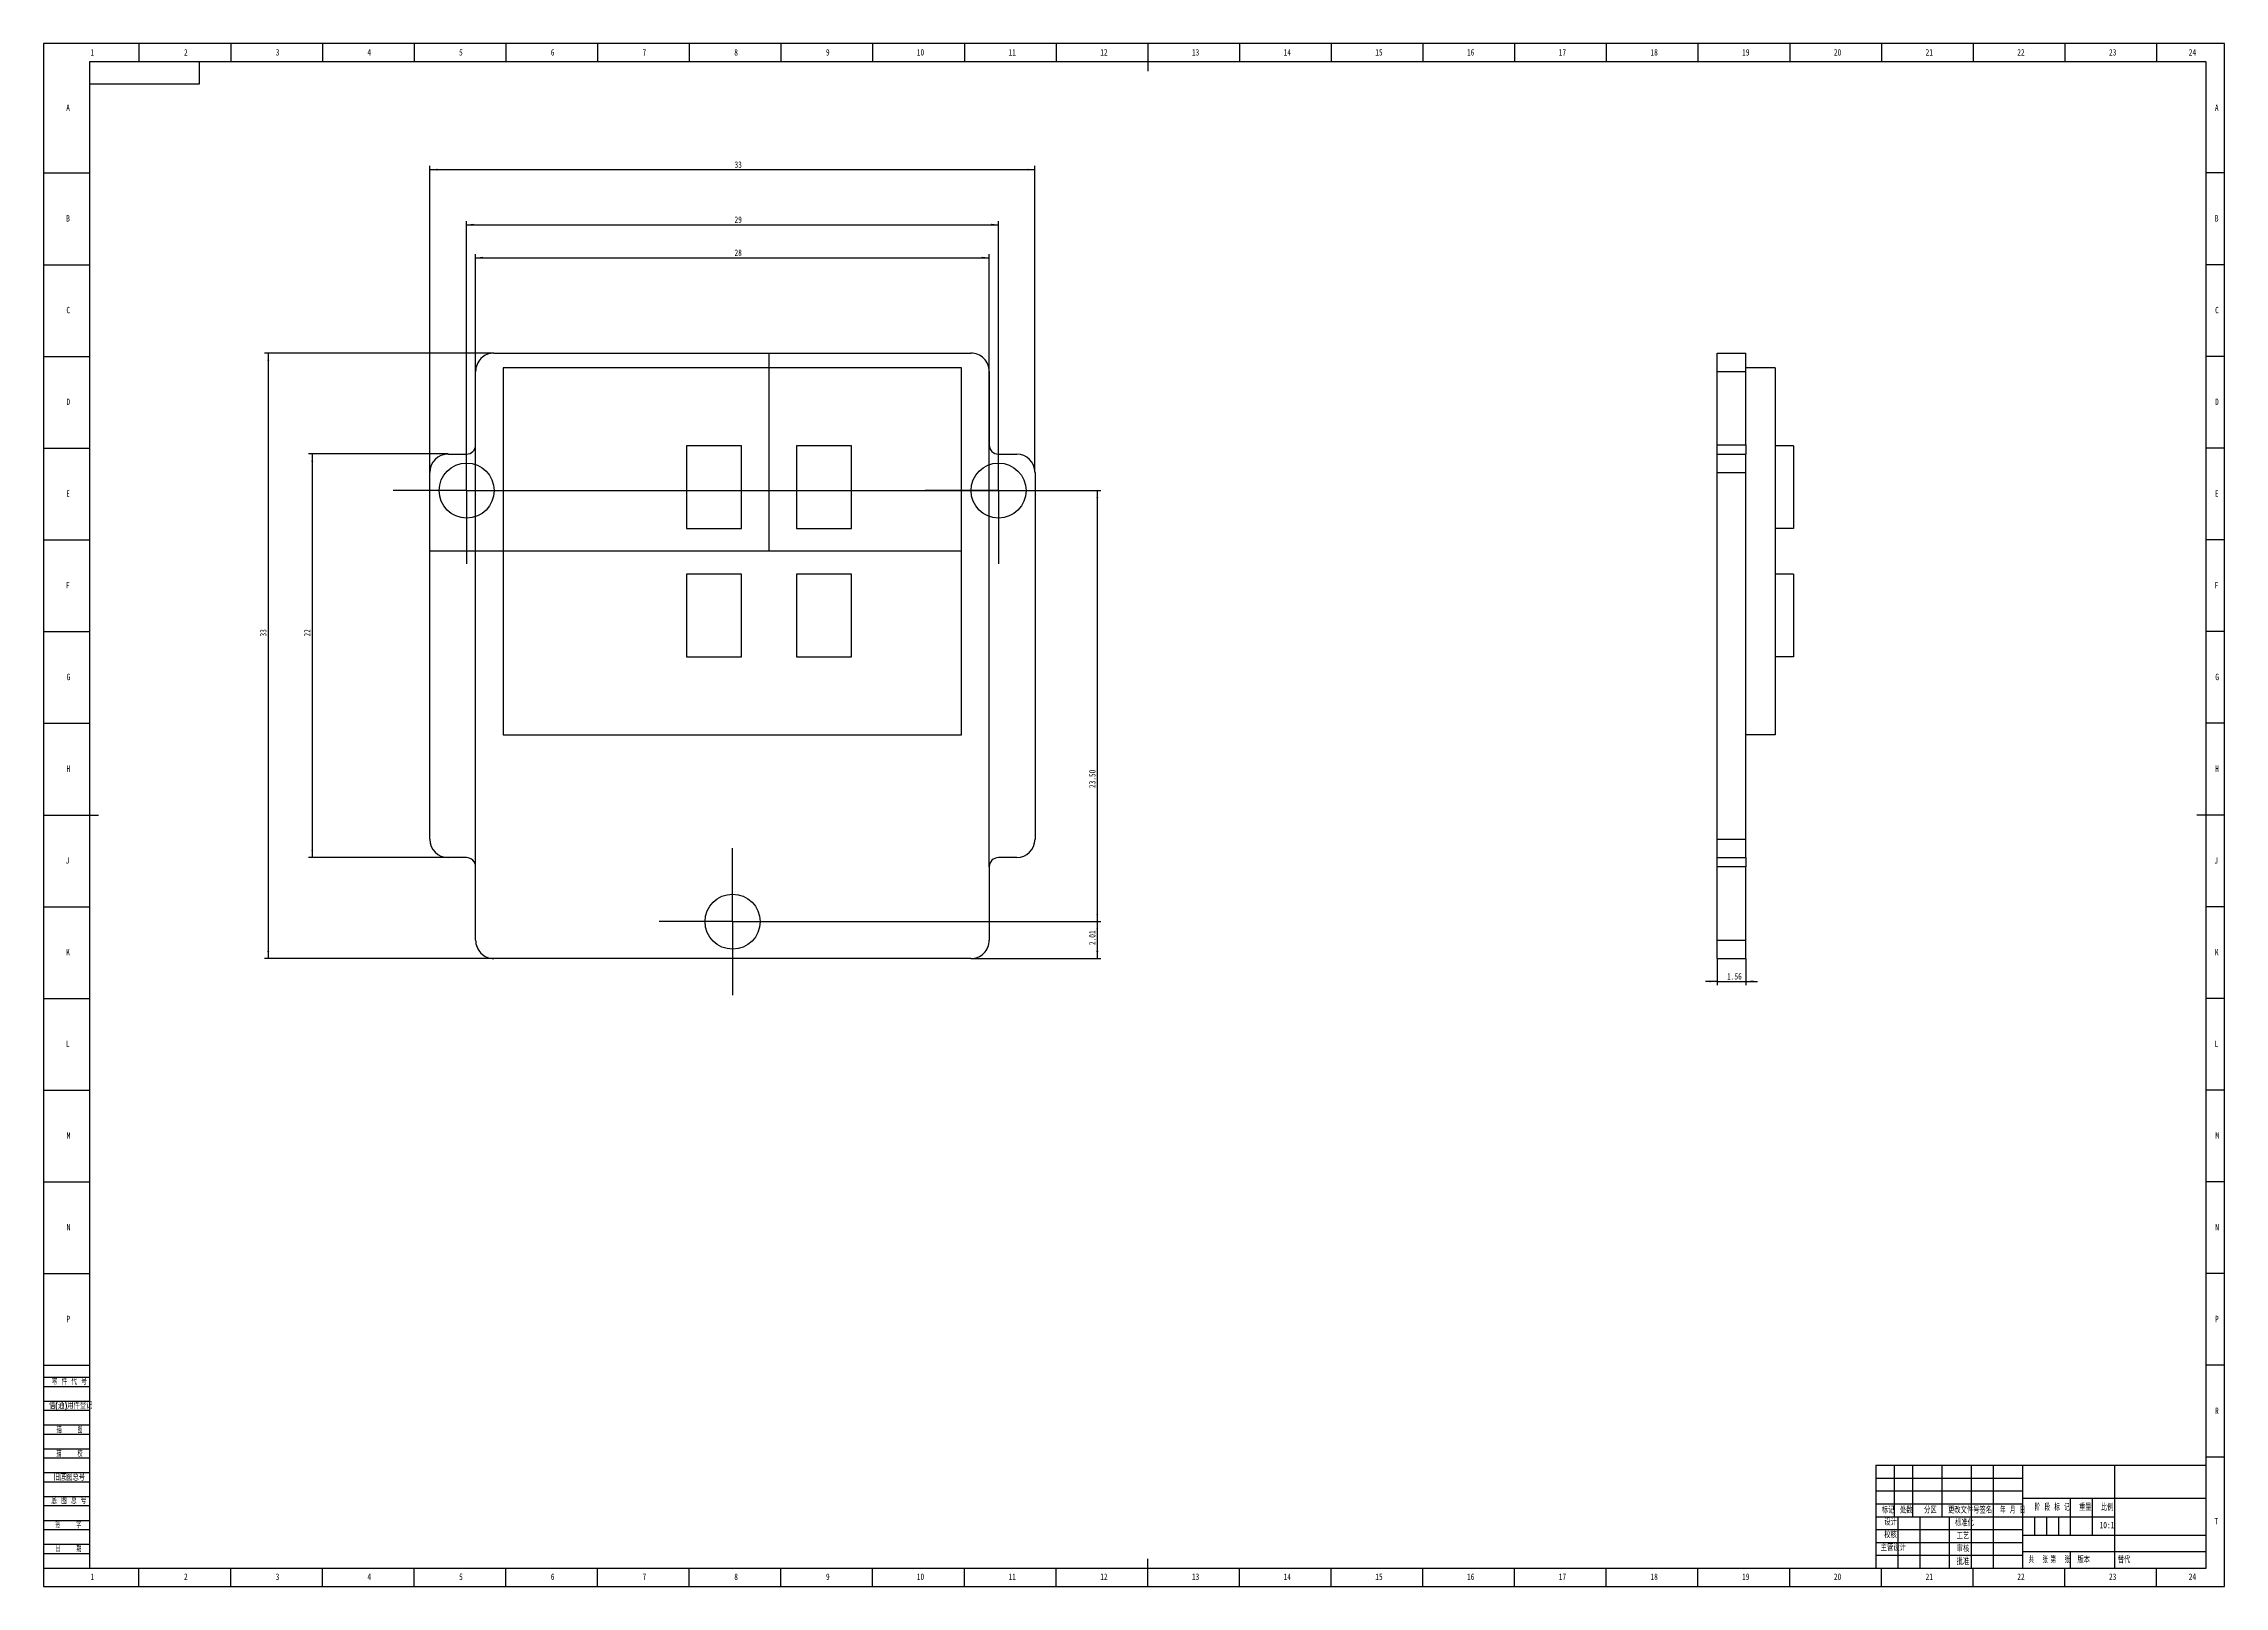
# Model space of a CAD drawing. Header units: millimetres. Extents: x 0 to 1189, y 0 to 841.
import ezdxf

# ---------------------------------------------------------------- set-up
doc = ezdxf.new("R2010")
doc.units = ezdxf.units.MM
for name, color, linetype in [('10', 7, 'Continuous'), ('5', 7, 'Continuous'), ('9', 7, 'Continuous'), ('SLD-0', 7, 'Continuous')]:
    doc.layers.add(name, color=color, linetype=linetype)
doc.styles.add('SLDTEXTSTYLE0', font='TXT', dxfattribs={"width": 0.7, "bigfont": 'bigfont'})
doc.styles.add('SLDTEXTSTYLE1', font='TXT', dxfattribs={"width": 0.6, "bigfont": 'bigfont'})
doc.styles.add('SLDTEXTSTYLE2', font='TXT', dxfattribs={"width": 0.614286, "bigfont": 'bigfont'})
doc.styles.add('SLDTEXTSTYLE3', font='TXT', dxfattribs={"width": 0.62, "bigfont": 'bigfont'})
doc.styles.add('SLDTEXTSTYLE4', font='TXT', dxfattribs={"width": 0.566667, "bigfont": 'bigfont'})
doc.styles.add('SLDTEXTSTYLE5', font='TXT', dxfattribs={"width": 0.7})
doc.dimstyles.new('SLDDIMSTYLE0', dxfattribs={"dimtxt": 3.5, "dimasz": 4.08, "dimexe": 0, "dimexo": 0.0625, "dimgap": 0.875, "dimtad": 2, "dimlfac": 0.1, "dimrnd": 1e-09, "dimzin": 12, "dimdsep": 46, "dimtxsty": 'SLDTEXTSTYLE5', "dimsah": 1, "dimcen": 0.09, "dimadec": 0, "dimazin": 3, "dimtfac": 1, "dimtofl": 0, "dimtmove": 0, "dimatfit": 3, "dimfxl": 0, "dimfrac": 2, "dimtolj": 1, "dimtzin": 12, "dimarcsym": 0})
doc.dimstyles.new('SLDDIMSTYLE1', dxfattribs={"dimtxt": 3.5, "dimasz": 4.08, "dimexe": 0, "dimexo": 0.0625, "dimgap": 0.875, "dimtad": 2, "dimlfac": 0.1, "dimrnd": 1e-09, "dimzin": 4, "dimdsep": 46, "dimtxsty": 'SLDTEXTSTYLE5', "dimsah": 1, "dimcen": 0.09, "dimadec": 0, "dimazin": 1, "dimtfac": 1, "dimtofl": 0, "dimtmove": 0, "dimatfit": 3, "dimfxl": 0, "dimfrac": 2, "dimtolj": 1, "dimtzin": 12, "dimarcsym": 0})
doc.dimstyles.new('SLDDIMSTYLE2', dxfattribs={"dimtxt": 3.5, "dimasz": 4.08, "dimexe": 0, "dimexo": 0.0625, "dimgap": 0.875, "dimtad": 2, "dimlfac": 0.1, "dimrnd": 1e-09, "dimzin": 12, "dimdsep": 46, "dimtxsty": 'SLDTEXTSTYLE5', "dimsah": 1, "dimcen": 0.09, "dimadec": 0, "dimazin": 3, "dimtfac": 1, "dimtmove": 0, "dimatfit": 0, "dimfxl": 0, "dimfrac": 2, "dimtolj": 1, "dimtzin": 12, "dimarcsym": 0})

# ---------------------------------------------------------------- blocks, each defined once
blk = doc.blocks.new('_D')
at = {"layer": '10'}
for p, q in [((230.6, 637.4), (230.6, 744.3)), ((230.6, 742.3), (520.6, 742.3)), ((520.6, 637.4), (520.6, 744.3))]:
    blk.add_line(p, q, dxfattribs=at)
for points in [[(230.6, 742.3), (234.7, 741.8), (234.7, 742.8)], [(520.6, 742.3), (516.6, 742.8), (516.6, 741.8)]]:
    blk.add_solid(points, dxfattribs=at)
at = {"layer": '10', "insert": (376.7, 746.8), "char_height": 3.5, "attachment_point": 1, "style": 'SLDTEXTSTYLE5'}
blk.add_mtext('29', dxfattribs=at)
blk = doc.blocks.new('_D_1')
at = {"layer": '10'}
for p, q in [((210.5, 607.3), (210.5, 774.3)), ((540.5, 607.3), (540.5, 774.3)), ((210.5, 772.3), (540.5, 772.3))]:
    blk.add_line(p, q, dxfattribs=at)
for points in [[(210.5, 772.3), (214.6, 771.8), (214.6, 772.8)], [(540.5, 772.3), (536.5, 772.8), (536.5, 771.8)]]:
    blk.add_solid(points, dxfattribs=at)
at = {"layer": '10', "insert": (376.7, 776.8), "char_height": 3.5, "attachment_point": 1, "style": 'SLDTEXTSTYLE5'}
blk.add_mtext('33', dxfattribs=at)
blk = doc.blocks.new('_D_2')
at = {"layer": '10'}
for p, q in [((245.5, 672.3), (120.5, 672.3)), ((122.5, 672.3), (122.5, 342.3)), ((245.5, 342.3), (120.5, 342.3))]:
    blk.add_line(p, q, dxfattribs=at)
for points in [[(122.5, 672.3), (122, 668.2), (123, 668.2)], [(122.5, 342.3), (123, 346.3), (122, 346.3)]]:
    blk.add_solid(points, dxfattribs=at)
at = {"layer": '10', "insert": (118, 517.8), "char_height": 3.5, "attachment_point": 1, "rotation": 90, "style": 'SLDTEXTSTYLE5'}
blk.add_mtext('33', dxfattribs=at)
blk = doc.blocks.new('_D_3')
at = {"layer": '10'}
for p, q in [((235.5, 662.3), (235.5, 726.3)), ((515.5, 662.3), (515.5, 726.3)), ((235.5, 724.3), (515.5, 724.3))]:
    blk.add_line(p, q, dxfattribs=at)
for points in [[(235.5, 724.3), (239.6, 723.8), (239.6, 724.8)], [(515.5, 724.3), (511.5, 724.8), (511.5, 723.8)]]:
    blk.add_solid(points, dxfattribs=at)
at = {"layer": '10', "insert": (376.7, 728.8), "char_height": 3.5, "attachment_point": 1, "style": 'SLDTEXTSTYLE5'}
blk.add_mtext('28', dxfattribs=at)
blk = doc.blocks.new('_D_4')
at = {"layer": '10'}
for p, q in [((235.5, 392.3), (235.5, 726.3)), ((515.5, 392.3), (515.5, 726.3)), ((235.5, 724.3), (515.5, 724.3))]:
    blk.add_line(p, q, dxfattribs=at)
for points in [[(235.5, 724.3), (239.6, 723.8), (239.6, 724.8)], [(515.5, 724.3), (511.5, 724.8), (511.5, 723.8)]]:
    blk.add_solid(points, dxfattribs=at)
at = {"layer": '10', "insert": (376.7, 728.8), "char_height": 3.5, "attachment_point": 1, "style": 'SLDTEXTSTYLE5'}
blk.add_mtext('28', dxfattribs=at)
blk = doc.blocks.new('_D_5')
at = {"layer": '10'}
for p, q in [((220.5, 617.3), (144.5, 617.3)), ((146.5, 617.3), (146.5, 397.3)), ((220.5, 397.3), (144.5, 397.3))]:
    blk.add_line(p, q, dxfattribs=at)
for points in [[(146.5, 617.3), (146, 613.2), (147, 613.2)], [(146.5, 397.3), (147, 401.3), (146, 401.3)]]:
    blk.add_solid(points, dxfattribs=at)
at = {"layer": '10', "insert": (142, 517.8), "char_height": 3.5, "attachment_point": 1, "rotation": 90, "style": 'SLDTEXTSTYLE5'}
blk.add_mtext('22', dxfattribs=at)
blk = doc.blocks.new('_D_6')
at = {"layer": '10'}
for p, q in [((270.6, 597.4), (576.5, 597.4)), ((574.5, 597.4), (574.5, 362.4)), ((415.6, 362.4), (576.5, 362.4))]:
    blk.add_line(p, q, dxfattribs=at)
for points in [[(574.5, 597.4), (574, 593.3), (575, 593.3)], [(574.5, 362.4), (575, 366.4), (574, 366.4)]]:
    blk.add_solid(points, dxfattribs=at)
at = {"layer": '10', "insert": (570, 435.2), "char_height": 3.5, "attachment_point": 1, "rotation": 90, "style": 'SLDTEXTSTYLE5'}
blk.add_mtext('23.50', dxfattribs=at)
blk = doc.blocks.new('_D_7')
at = {"layer": '10'}
for p, q in [((415.6, 362.4), (576.5, 362.4)), ((574.5, 362.4), (574.5, 342.3)), ((505.5, 342.3), (576.5, 342.3))]:
    blk.add_line(p, q, dxfattribs=at)
for points in [[(574.5, 362.4), (574, 358.3), (575, 358.3)], [(574.5, 342.3), (575, 346.3), (574, 346.3)]]:
    blk.add_solid(points, dxfattribs=at)
at = {"layer": '10', "insert": (570, 349.6), "char_height": 3.5, "attachment_point": 1, "rotation": 90, "style": 'SLDTEXTSTYLE5'}
blk.add_mtext('2.01', dxfattribs=at)
blk = doc.blocks.new('SW_CENTERMARKSYMBOL_0')
at = {"layer": '10', "color": 0}
for p, q in [((0, 25), (0, 40)), ((0, 0), (0, 25)), ((-25, 0), (-40, 0)), ((0, 0), (-25, 0)), ((0, 0), (0, -25)), ((0, 0), (25, 0)), ((25, 0), (40, 0)), ((0, -25), (0, -40))]:
    blk.add_line(p, q, dxfattribs=at)
blk = doc.blocks.new('SW_CENTERMARKSYMBOL_1')
at = {"layer": '10', "color": 0}
for p, q in [((0, 25), (0, 40)), ((0, 0), (0, 25)), ((-25, 0), (-40, 0)), ((0, 0), (-25, 0)), ((0, 0), (0, -25)), ((0, 0), (25, 0)), ((25, 0), (40, 0)), ((0, -25), (0, -40))]:
    blk.add_line(p, q, dxfattribs=at)
blk = doc.blocks.new('SW_CENTERMARKSYMBOL_2')
at = {"layer": '10', "color": 0}
for p, q in [((0, 25), (0, 40)), ((0, 0), (0, 25)), ((-25, 0), (-40, 0)), ((0, 0), (-25, 0)), ((0, 0), (0, -25)), ((0, 0), (25, 0)), ((25, 0), (40, 0)), ((0, -25), (0, -40))]:
    blk.add_line(p, q, dxfattribs=at)
blk = doc.blocks.new('_D_8')
at = {"layer": '10'}
for p, q in [((912.5, 342.3), (912.5, 327.8)), ((928.1, 342.3), (928.1, 327.8)), ((912.5, 329.8), (906.1, 329.8)), ((912.5, 329.8), (928.1, 329.8)), ((928.1, 329.8), (934.5, 329.8))]:
    blk.add_line(p, q, dxfattribs=at)
for points in [[(912.5, 329.8), (908.4, 330.3), (908.4, 329.3)], [(928.1, 329.8), (932.2, 329.3), (932.2, 330.3)]]:
    blk.add_solid(points, dxfattribs=at)
at = {"layer": '10', "insert": (917.9, 334.3), "char_height": 3.5, "attachment_point": 1, "style": 'SLDTEXTSTYLE5'}
blk.add_mtext('1.56', dxfattribs=at)

msp = doc.modelspace()

# ---------------------------------------------------------------- linework, layer by layer
at = {"color": 7, "linetype": 'Continuous', "lineweight": 25}
for p, q in [((245.538, 672.258), (505.538, 672.258)), ((912.462, 672.258), (928.103, 672.258)), ((912.462, 662.259), (912.462, 672.258)), ((928.103, 662.259), (928.103, 672.258)), ((235.538, 622.259), (235.538, 662.259)), ((250.538, 664.258), (250.538, 464.258)), ((500.538, 664.258), (250.538, 664.258)), ((500.538, 464.258), (500.538, 664.258)), ((515.538, 662.259), (515.538, 622.259)), ((912.462, 662.259), (928.103, 662.259)), ((912.462, 622.259), (912.462, 662.259)), ((944.103, 664.258), (928.103, 664.258)), ((928.103, 622.259), (928.103, 662.259)), ((944.103, 664.258), (944.103, 464.258)), ((350.538, 621.758), (350.538, 576.758)), ((380.538, 621.758), (350.538, 621.758)), ((380.538, 576.758), (380.538, 621.758)), ((410.538, 621.758), (410.538, 576.758)), ((440.538, 621.758), (410.538, 621.758)), ((440.538, 576.758), (440.538, 621.758)), ((912.462, 622.259), (928.103, 622.259)), ((912.462, 617.259), (912.462, 622.259)), ((928.103, 622.259), (928.103, 617.259)), ((954.103, 621.758), (944.103, 621.758)), ((954.103, 621.758), (954.103, 576.758)), ((210.538, 407.259), (210.538, 607.259)), ((220.538, 617.259), (230.538, 617.259)), ((520.538, 617.259), (530.538, 617.259)), ((540.538, 607.259), (540.538, 407.259)), ((912.462, 607.259), (912.462, 617.259)), ((912.462, 617.259), (928.103, 617.259)), ((912.462, 607.259), (928.103, 607.259)), ((912.462, 407.259), (912.462, 607.259)), ((928.103, 607.259), (928.103, 617.259)), ((928.103, 407.259), (928.103, 607.259)), ((350.538, 576.758), (380.538, 576.758)), ((410.538, 576.758), (440.538, 576.758)), ((954.103, 576.758), (944.103, 576.758)), ((380.538, 551.758), (350.538, 551.758)), ((350.538, 551.758), (350.538, 506.758)), ((380.538, 506.758), (380.538, 551.758)), ((410.538, 551.758), (410.538, 506.758)), ((440.538, 551.758), (410.538, 551.758)), ((440.538, 506.758), (440.538, 551.758)), ((954.103, 551.758), (944.103, 551.758)), ((954.103, 551.758), (954.103, 506.758)), ((350.538, 506.758), (380.538, 506.758)), ((410.538, 506.758), (440.538, 506.758)), ((954.103, 506.758), (944.103, 506.758)), ((250.538, 464.258), (500.538, 464.258)), ((944.103, 464.258), (928.103, 464.258)), ((912.462, 397.259), (912.462, 407.259)), ((912.462, 407.259), (928.103, 407.259)), ((928.103, 397.259), (928.103, 407.259)), ((230.538, 397.259), (220.538, 397.259)), ((530.538, 397.259), (520.538, 397.259)), ((912.462, 397.259), (928.103, 397.259)), ((912.462, 392.259), (912.462, 397.259)), ((928.103, 397.259), (928.103, 392.259)), ((235.538, 352.259), (235.538, 392.259)), ((515.538, 392.259), (515.538, 352.259)), ((928.103, 392.259), (912.462, 392.259)), ((912.462, 352.259), (912.462, 392.259)), ((928.103, 352.259), (928.103, 392.259)), ((912.462, 352.259), (928.103, 352.259)), ((912.462, 342.259), (912.462, 352.259)), ((928.103, 342.259), (928.103, 352.259)), ((505.538, 342.259), (245.538, 342.259)), ((912.462, 342.259), (928.103, 342.259))]:
    msp.add_line(p, q, dxfattribs=at)
at = {"color": 7, "linetype": 'Continuous'}
for p, q in [((375.538, 672.258), (413.207, 672.258)), ((395.538, 564.258), (395.538, 672.258)), ((210.538, 507.259), (210.538, 580.458)), ((395.538, 564.258), (210.538, 564.258)), ((500.538, 564.258), (395.538, 564.258))]:
    msp.add_line(p, q, dxfattribs=at)
at = {"color": 7, "linetype": 'Continuous', "lineweight": 25}
for centre in [(230.638, 597.359), (520.638, 597.359), (375.638, 362.359)]:
    msp.add_circle(centre, 15, dxfattribs=at)
for centre, radius, start, end in [((245.538, 662.259), 10, 89.99996, 180.00004), ((505.538, 662.259), 10, 359.99996, 90.00004), ((230.538, 622.259), 5, 270.000042, 359.999958), ((520.538, 622.259), 5, 180.000042, 269.999958), ((220.538, 607.259), 10, 90.000017, 179.999983), ((530.538, 607.259), 10, 0.000017, 89.999983), ((220.538, 407.259), 10, 180.000017, 269.999983), ((530.538, 407.259), 10, 270.000017, 0), ((230.538, 392.259), 5, 0, 89.999958), ((520.538, 392.259), 5, 90.000042, 179.999958), ((245.538, 352.259), 10, 179.99996, 270.00004), ((505.538, 352.259), 10, 269.99996, 0)]:
    msp.add_arc(centre, radius, start, end, dxfattribs=at)
at = {"layer": '5', "color": 7}
for p, q in [((1189, 841), (0, 841)), ((0, 841), (0, 0)), ((1189, 0), (1189, 841)), ((0, 114), (25, 114)), ((0, 109), (25, 109)), ((0, 101), (25, 101)), ((0, 96), (25, 96)), ((0, 88), (25, 88)), ((0, 83), (25, 83)), ((0, 75), (25, 75)), ((0, 70), (25, 70)), ((0, 62), (25, 62)), ((0, 57), (25, 57)), ((0, 49), (25, 49)), ((999, 59), (1079, 59)), ((999, 52), (1079, 52)), ((0, 44), (25, 44)), ((0, 36), (25, 36)), ((1085.5, 38), (1085.5, 28)), ((1092, 38), (1092, 28)), ((1098.5, 38), (1098.5, 28)), ((0, 31), (25, 31)), ((0, 23), (25, 23)), ((0, 18), (25, 18)), ((0, 0), (1189, 0))]:
    msp.add_line(p, q, dxfattribs=at)
at = {"layer": '5'}
for p, q in [((52, 841), (52, 831.05)), ((102, 841), (102, 831.05)), ((152, 841), (152, 831.05)), ((202, 841), (202, 831.05)), ((252, 841), (252, 831.05)), ((302, 841), (302, 831.05)), ((352, 841), (352, 831.05)), ((402, 841), (402, 831.05)), ((452, 841), (452, 831.05)), ((502, 841), (502, 831.05)), ((552, 841), (552, 831.05)), ((652, 841), (652, 831.05)), ((702, 841), (702, 831.05)), ((752, 841), (752, 831.05)), ((802, 841), (802, 831.05)), ((852, 841), (852, 831.05)), ((902, 841), (902, 831.05)), ((952, 841), (952, 831.05)), ((1002, 841), (1002, 831.05)), ((1052, 841), (1052, 831.05)), ((1102, 841), (1102, 831.05)), ((1152, 841), (1152, 831.05)), ((0, 770.5), (25, 770.5)), ((1189, 770.5), (1179, 770.5)), ((0, 720.5), (25, 720.5)), ((1189, 720.5), (1179, 720.5)), ((0, 670.5), (25, 670.5)), ((1189, 670.5), (1179, 670.5)), ((0, 620.5), (25, 620.5)), ((1189, 620.5), (1179, 620.5)), ((0, 570.5), (25, 570.5)), ((1189, 570.5), (1179, 570.5)), ((0, 520.5), (25, 520.5)), ((1189, 520.5), (1179, 520.5)), ((0, 470.5), (25, 470.5)), ((1189, 470.5), (1179, 470.5)), ((0, 370.5), (25, 370.5)), ((1189, 370.5), (1179, 370.5)), ((0, 320.5), (25, 320.5)), ((1189, 320.5), (1179, 320.5)), ((0, 270.5), (25, 270.5)), ((1189, 270.5), (1179, 270.5)), ((0, 220.5), (25, 220.5)), ((1189, 220.5), (1179, 220.5)), ((0, 170.5), (25, 170.5)), ((1189, 170.5), (1179, 170.5)), ((0, 120.5), (25, 120.5)), ((1189, 120.5), (1179, 120.5)), ((1189, 70.5), (1179, 70.5)), ((52, 0), (52, 10)), ((102, 0), (102, 10)), ((152, 0), (152, 10)), ((202, 0), (202, 10)), ((252, 0), (252, 10)), ((302, 0), (302, 10)), ((352, 0), (352, 10)), ((402, 0), (402, 10)), ((452, 0), (452, 10)), ((502, 0), (502, 10)), ((552, 0), (552, 10)), ((652, 0), (652, 10)), ((702, 0), (702, 10)), ((752, 0), (752, 10)), ((802, 0), (802, 10)), ((852, 0), (852, 10)), ((902, 0), (902, 10)), ((952, 0), (952, 10)), ((1002, 0), (1002, 10)), ((1052, 0), (1052, 10)), ((1102, 0), (1102, 10)), ((1152, 0), (1152, 10))]:
    msp.add_line(p, q, dxfattribs=at)
at = {"layer": '5', "lineweight": 25}
for p, q in [((602, 841), (602, 826)), ((0, 420.5), (30, 420.5)), ((1189, 420.5), (1174, 420.5)), ((602, 0), (602, 15)), ((1105, 18.982), (1105, 10))]:
    msp.add_line(p, q, dxfattribs=at)
at = {"layer": '5', "color": 7, "lineweight": 25}
for p, q in [((1179, 831.05), (25, 831.05)), ((25, 831.05), (25, 10)), ((85, 819), (85, 831)), ((1179, 10), (1179, 831.05)), ((25, 819), (85, 819)), ((999, 66), (1179, 66)), ((999, 66), (999, 10)), ((1009, 66), (1009, 38)), ((1019, 66), (1019, 38)), ((1035, 66), (1035, 38)), ((1051, 66), (1051, 10)), ((1063, 66), (1063, 10)), ((1079, 66), (1079, 10)), ((1129, 66), (1129, 38)), ((1079, 48), (1179, 48)), ((1105, 48), (1105, 28)), ((1117, 48), (1117, 28)), ((999, 45), (1079, 45)), ((999, 38), (1129, 38)), ((1011, 38), (1011, 10)), ((1023, 38), (1023, 10)), ((1039, 38), (1039, 10)), ((1129, 38), (1129, 10)), ((999, 31), (1079, 31)), ((999, 24), (1079, 24)), ((1079, 28), (1179, 28)), ((999, 17), (1079, 17)), ((1079.006, 18.982), (1179, 18.982)), ((0, 10), (1179, 10))]:
    msp.add_line(p, q, dxfattribs=at)

# ---------------------------------------------------------------- block references
at = {"layer": '10'}
for name, p in [('SW_CENTERMARKSYMBOL_1', (230.638, 597.359)), ('SW_CENTERMARKSYMBOL_0', (520.638, 597.359)), ('SW_CENTERMARKSYMBOL_2', (375.638, 362.359))]:
    msp.add_blockref(name, p, dxfattribs=at)

# ---------------------------------------------------------------- texts
at = {"layer": '10', "char_height": 3.5, "attachment_point": 2}
for s, insert, style in [('1', (26.544, 838.009), 'SLDTEXTSTYLE5'), ('2', (77.544, 838.009), 'SLDTEXTSTYLE5'), ('3', (127.544, 838.009), 'SLDTEXTSTYLE5'), ('4', (177.544, 838.009), 'SLDTEXTSTYLE5'), ('5', (227.544, 838.009), 'SLDTEXTSTYLE5'), ('6', (277.547, 838.009), 'SLDTEXTSTYLE5'), ('7', (327.547, 838.009), 'SLDTEXTSTYLE5'), ('8', (377.547, 838.009), 'SLDTEXTSTYLE5'), ('9', (427.547, 838.009), 'SLDTEXTSTYLE5'), ('10', (478.089, 838.009), 'SLDTEXTSTYLE5'), ('11', (528.089, 838.009), 'SLDTEXTSTYLE5'), ('12', (578.089, 838.009), 'SLDTEXTSTYLE5'), ('13', (628.089, 838.009), 'SLDTEXTSTYLE5'), ('14', (678.089, 838.009), 'SLDTEXTSTYLE5'), ('15', (728.089, 838.009), 'SLDTEXTSTYLE5'), ('16', (778.091, 838.009), 'SLDTEXTSTYLE5'), ('17', (828.091, 838.009), 'SLDTEXTSTYLE5'), ('18', (878.091, 838.009), 'SLDTEXTSTYLE5'), ('19', (928.091, 838.009), 'SLDTEXTSTYLE5'), ('20', (978.089, 838.009), 'SLDTEXTSTYLE5'), ('21', (1028.089, 838.009), 'SLDTEXTSTYLE5'), ('22', (1078.089, 838.009), 'SLDTEXTSTYLE5'), ('23', (1128.089, 838.009), 'SLDTEXTSTYLE5'), ('24', (1171.589, 838.009), 'SLDTEXTSTYLE5'), ('A', (13.32, 807.759), 'SLDTEXTSTYLE5'), ('A', (1184.82, 807.759), 'SLDTEXTSTYLE5'), ('B', (13.32, 747.509), 'SLDTEXTSTYLE5'), ('B', (1184.82, 747.509), 'SLDTEXTSTYLE5'), ('C', (13.427, 697.509), 'SLDTEXTSTYLE5'), ('C', (1184.927, 697.509), 'SLDTEXTSTYLE5'), ('D', (13.43, 647.509), 'SLDTEXTSTYLE5'), ('D', (1184.93, 647.509), 'SLDTEXTSTYLE5'), ('E', (13.318, 597.509), 'SLDTEXTSTYLE5'), ('E', (1184.818, 597.509), 'SLDTEXTSTYLE5'), ('F', (13.224, 547.509), 'SLDTEXTSTYLE5'), ('F', (1184.724, 547.509), 'SLDTEXTSTYLE5'), ('G', (13.539, 497.509), 'SLDTEXTSTYLE5'), ('G', (1185.039, 497.509), 'SLDTEXTSTYLE5'), ('H', (13.43, 447.509), 'SLDTEXTSTYLE5'), ('H', (1184.93, 447.509), 'SLDTEXTSTYLE5'), ('J', (13.015, 397.509), 'SLDTEXTSTYLE5'), ('J', (1184.515, 397.509), 'SLDTEXTSTYLE5'), ('K', (13.32, 347.509), 'SLDTEXTSTYLE5'), ('K', (1184.82, 347.509), 'SLDTEXTSTYLE5'), ('L', (13.181, 297.509), 'SLDTEXTSTYLE5'), ('L', (1184.681, 297.509), 'SLDTEXTSTYLE5'), ('M', (13.597, 247.509), 'SLDTEXTSTYLE5'), ('M', (1185.097, 247.509), 'SLDTEXTSTYLE5'), ('N', (13.549, 197.509), 'SLDTEXTSTYLE5'), ('N', (1185.049, 197.509), 'SLDTEXTSTYLE5'), ('P', (13.444, 147.509), 'SLDTEXTSTYLE5'), ('P', (1184.944, 147.509), 'SLDTEXTSTYLE5'), ('R', (1184.93, 97.509), 'SLDTEXTSTYLE5'), ('T', (1184.656, 37.259), 'SLDTEXTSTYLE5'), ('\\M+18D5A\\M+18A6A', (1006.957, 29.857), 'SLDTEXTSTYLE0'), ('\\M+18EE5\\M+18AC7设计', (1008.489, 22.83), 'SLDTEXTSTYLE0'), ('1', (26.544, 7.009), 'SLDTEXTSTYLE5'), ('2', (77.544, 7.009), 'SLDTEXTSTYLE5'), ('3', (127.544, 7.009), 'SLDTEXTSTYLE5'), ('4', (177.544, 7.009), 'SLDTEXTSTYLE5'), ('5', (227.544, 7.009), 'SLDTEXTSTYLE5'), ('6', (277.547, 7.009), 'SLDTEXTSTYLE5'), ('7', (327.547, 7.009), 'SLDTEXTSTYLE5'), ('8', (377.547, 7.009), 'SLDTEXTSTYLE5'), ('9', (427.547, 7.009), 'SLDTEXTSTYLE5'), ('10', (478.089, 7.009), 'SLDTEXTSTYLE5'), ('11', (528.089, 7.009), 'SLDTEXTSTYLE5'), ('12', (578.089, 7.009), 'SLDTEXTSTYLE5'), ('13', (628.089, 7.009), 'SLDTEXTSTYLE5'), ('14', (678.089, 7.009), 'SLDTEXTSTYLE5'), ('15', (728.089, 7.009), 'SLDTEXTSTYLE5'), ('16', (778.091, 7.009), 'SLDTEXTSTYLE5'), ('17', (828.091, 7.009), 'SLDTEXTSTYLE5'), ('18', (878.091, 7.009), 'SLDTEXTSTYLE5'), ('19', (928.091, 7.009), 'SLDTEXTSTYLE5'), ('20', (978.089, 7.009), 'SLDTEXTSTYLE5'), ('21', (1028.089, 7.009), 'SLDTEXTSTYLE5'), ('22', (1078.089, 7.009), 'SLDTEXTSTYLE5'), ('23', (1128.089, 7.009), 'SLDTEXTSTYLE5'), ('24', (1171.589, 7.009), 'SLDTEXTSTYLE5')]:
    msp.add_mtext(s, dxfattribs=dict(at, insert=insert, style=style))
at = {"layer": '10', "color": 7, "insert": (1112.308, 16.188), "char_height": 3.5, "attachment_point": 2, "style": 'SLDTEXTSTYLE0'}
msp.add_mtext('\\M+194C5\\M+1967B', dxfattribs=at)
at = {"layer": '9', "color": 7, "char_height": 3.5}
for s, insert, attachment_point, style in [('\\M+197EB \\M+18C8F \\M+191E3 \\M+18D86', (4.482, 113.36), 1, 'SLDTEXTSTYLE2'), ('\\M+18ED8(\\M+192CA)\\M+19770\\M+18C8F\\M+1936F记', (2.933, 100.276), 1, 'SLDTEXTSTYLE0'), ('\\M+19560    图', (14.133, 87.176), 2, 'SLDTEXTSTYLE4'), ('\\M+19560    \\M+18D5A', (14.101, 74.137), 2, 'SLDTEXTSTYLE4'), ('\\M+18B8C\\M+192EA图总\\M+18D86', (5.459, 61.201), 1, 'SLDTEXTSTYLE0'), ('\\M+192EA 图 总 \\M+18D86', (4.212, 48.433), 1, 'SLDTEXTSTYLE2'), ('标记', (1005.602, 43.306), 2, 'SLDTEXTSTYLE0'), ('设计', (1007.009, 36.767), 2, 'SLDTEXTSTYLE0'), ('处\\M+19094', (1015.54, 43.306), 2, 'SLDTEXTSTYLE0'), ('\\M+195AA\\M+18BE6', (1028.697, 43.306), 2, 'SLDTEXTSTYLE0'), ('\\M+18D58\\M+189FC\\M+195B6\\M+18C8F\\M+18D86', (1046.926, 43.306), 2, 'SLDTEXTSTYLE0'), ('标\\M+18F79\\M+189BB', (1047.239, 36.358), 2, 'SLDTEXTSTYLE0'), ('签\\M+196BC', (1058.927, 43.306), 2, 'SLDTEXTSTYLE0'), ('\\M+1944E \\M+18C8E \\M+193FA', (1073.581, 43.306), 2, 'SLDTEXTSTYLE3'), ('阶 \\M+19269 标 记', (1095.099, 44.81), 2, 'SLDTEXTSTYLE2'), ('\\M+18F64\\M+197CA', (1113.183, 44.81), 2, 'SLDTEXTSTYLE0'), ('\\M+194E4\\M+197E1', (1125.076, 44.81), 2, 'SLDTEXTSTYLE0'), ('签    \\M+18E9A', (13.487, 35.193), 2, 'SLDTEXTSTYLE4'), ('\\M+18D48艺', (1046.462, 29.23), 2, 'SLDTEXTSTYLE0'), ('\\M+193FA    \\M+18AFA', (13.564, 22.233), 2, 'SLDTEXTSTYLE4'), ('\\M+194E1\\M+18F79', (1046.444, 15.216), 2, 'SLDTEXTSTYLE0'), ('审\\M+18A6A', (1046.462, 22.249), 2, 'SLDTEXTSTYLE0'), ('\\M+18BA4  张', (1087.471, 16.188), 2, 'SLDTEXTSTYLE1'), ('\\M+191E6  张', (1099.457, 16.188), 2, 'SLDTEXTSTYLE1')]:
    msp.add_mtext(s, dxfattribs=dict(at, insert=insert, attachment_point=attachment_point, style=style))
at = {"layer": 'SLD-0', "char_height": 3.5}
for s, insert, attachment_point, style in [('10:1', (1124.982, 35.158), 2, 'SLDTEXTSTYLE5'), ('\\M+191D6\\M+191E3', (1130.851, 16.188), 1, 'SLDTEXTSTYLE0')]:
    msp.add_mtext(s, dxfattribs=dict(at, insert=insert, attachment_point=attachment_point, style=style))

# ---------------------------------------------------------------- dimensions: what is measured, and where the dimension line sits
at = {"layer": '10'}
for base, p1, p2, angle, dimstyle, picture, middle in [((540.538, 772.258), (210.538, 607.259), (540.538, 607.259), 0, 'SLDDIMSTYLE0', '_D_1', (378.186, 772.258)), ((515.538, 724.258), (235.538, 662.259), (515.538, 662.259), 0, 'SLDDIMSTYLE0', '_D_3', (378.186, 724.258)), ((515.538, 724.258), (235.538, 392.259), (515.538, 392.259), 0, 'SLDDIMSTYLE0', '_D_4', (378.186, 724.258)), ((122.538, 342.259), (245.538, 672.258), (245.538, 342.259), 90, 'SLDDIMSTYLE0', '_D_2', (122.538, 519.328)), ((146.538, 397.259), (220.538, 617.259), (220.538, 397.259), 90, 'SLDDIMSTYLE0', '_D_5', (146.538, 519.328)), ((574.538, 362.359), (270.638, 597.359), (415.638, 362.359), 90, 'SLDDIMSTYLE1', '_D_6', (574.538, 439.072)), ((574.538, 342.259), (415.638, 362.359), (505.538, 342.259), 90, 'SLDDIMSTYLE2', '_D_7', (574.538, 352.694))]:
    dim = msp.add_linear_dim(base=base, p1=p1, p2=p2, angle=angle, dimstyle=dimstyle, dxfattribs=at)
    dim.commit()
    dim.dimension.update_dxf_attribs({"geometry": picture, "text_midpoint": middle, "dimtype": 160})
for base, p1, p2, dimstyle, picture, middle in [((520.638, 742.258), (230.638, 637.359), (520.638, 637.359), 'SLDDIMSTYLE0', '_D', (378.186, 742.258)), ((928.103, 329.828), (912.462, 342.259), (928.103, 342.259), 'SLDDIMSTYLE2', '_D_8', (920.975, 329.828))]:
    dim = msp.add_linear_dim(base=base, p1=p1, p2=p2, dimstyle=dimstyle, dxfattribs=at)
    dim.commit()
    dim.dimension.update_dxf_attribs({"geometry": picture, "text_midpoint": middle, "dimtype": 160})

doc.saveas('drawing.dxf')
